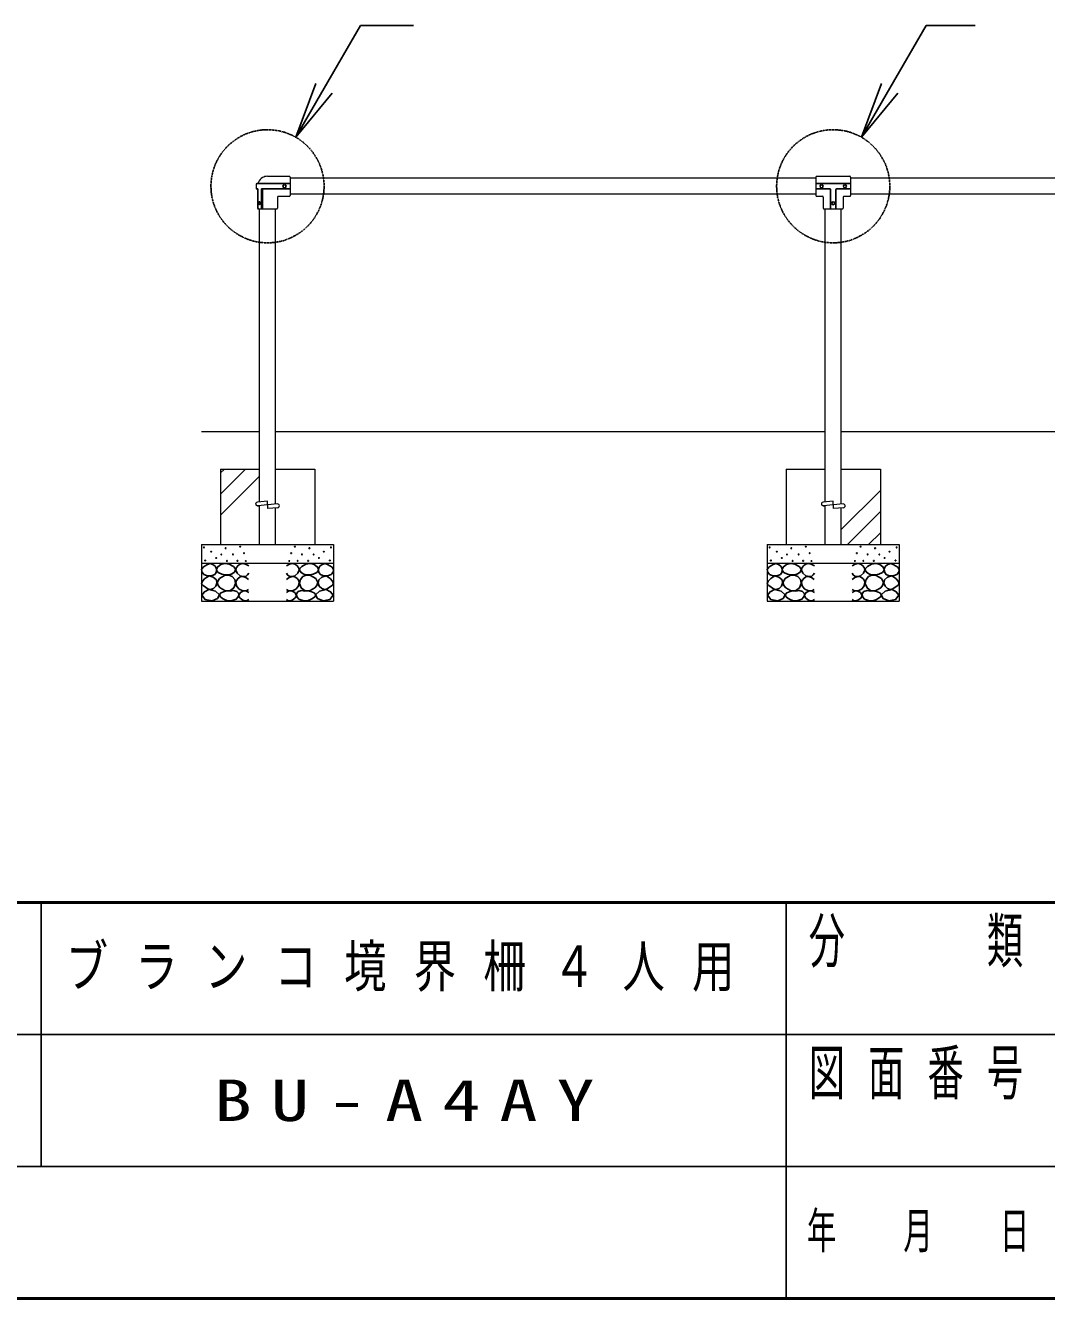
# Model space of a CAD drawing. Units: millimetres, scale not verified. Extents: x -19540 to 0, y -3090 to 13350.
# Drawn here: x -8767 to -6059, y 0 to 3376 of the extents above; entities that cross this region are included whole.
import ezdxf

# ---------------------------------------------------------------- set-up
doc = ezdxf.new("R2010")
doc.units = ezdxf.units.MM
doc.linetypes.add('USER3', pattern=[8, 3, -1, 1, -1, 1, -1])
for name, color, linetype, lineweight in [('A3図枠', 7, 'Continuous', 25), ('線', 2, 'Continuous', 25), ('補助', 2, 'Continuous', 13)]:
    doc.layers.add(name, color=color, linetype=linetype, lineweight=lineweight)
doc.layers.add('図面プロファイル', color=7, linetype='Continuous')
doc.styles.add('ＭＳ ゴシック', font='')
doc.styles.get('ＭＳ ゴシック').set_extended_font_data('MS Gothic')

msp = doc.modelspace()

# ---------------------------------------------------------------- linework, layer by layer
at = {"layer": 'A3図枠', "lineweight": 50}
for p, q in [((-19250, 1050), (0, 1050)), ((-19250, 0), (0, 0))]:
    msp.add_line(p, q, dxfattribs=at)
at = {"layer": 'A3図枠'}
msp.add_line((-8725, 1050), (-8725, 350), dxfattribs=at)
at = {"layer": 'A3図枠', "color": 211}
for p, q in [((-6750, 1050), (-6750, 0)), ((-9375, 700), (-3500, 700)), ((-12125, 350), (0, 350))]:
    msp.add_line(p, q, dxfattribs=at)
at = {"layer": '線', "color": 7, "lineweight": 13}
for p, q in [((-8125, 2976.5), (-8067, 2976.5)), ((-8065, 2974.5), (-8065, 2925.5)), ((-6671, 2971.35), (-8065, 2971.35)), ((-6671, 2974.5), (-6671, 2925.5)), ((-6669, 2976.5), (-6581, 2976.5)), ((-6579, 2974.5), (-6579, 2925.5)), ((-5185, 2971.35), (-6579, 2971.35)), ((-8155.5, 2955), (-8155.5, 2945)), ((-8151.5, 2943), (-8151.5, 2892)), ((-8098.5, 2921.5), (-8098.5, 2892)), ((-8096.5, 2923.5), (-8067, 2923.5)), ((-6671, 2928.65), (-8065, 2928.65)), ((-6669, 2923.5), (-6653.5, 2923.5)), ((-6651.5, 2921.5), (-6651.5, 2892)), ((-6598.5, 2921.5), (-6598.5, 2892)), ((-6596.5, 2923.5), (-6581, 2923.5)), ((-5185, 2928.65), (-6579, 2928.65)), ((-8149.5, 2890), (-8100.5, 2890)), ((-8146.35, 2113.008), (-8146.35, 2890)), ((-8103.65, 2107.036), (-8103.65, 2890)), ((-6649.5, 2890), (-6600.5, 2890)), ((-6646.35, 2113.008), (-6646.35, 2890)), ((-6603.65, 2107.036), (-6603.65, 2890)), ((-8300, 2300), (-8146.35, 2300)), ((-8103.65, 2300), (-6646.35, 2300)), ((-6603.65, 2300), (-5146.35, 2300)), ((-8250, 2200), (-8250, 2000)), ((-8250, 2200), (-8146.35, 2200)), ((-8103.65, 2200), (-8000, 2200)), ((-8000, 2200), (-8000, 2000)), ((-6750, 2200), (-6750, 2000)), ((-6750, 2200), (-6646.35, 2200)), ((-6603.65, 2200), (-6500, 2200)), ((-6500, 2200), (-6500, 2000)), ((-8125.5, 2114.975), (-8151.97, 2112.478)), ((-8125.5, 2104.931), (-8151.03, 2102.522)), ((-8146.35, 2000), (-8146.35, 2102.964)), ((-8125.5, 2104.931), (-8125.5, 2115.022)), ((-8098.97, 2107.478), (-8124.5, 2105.069)), ((-8124.5, 2095.025), (-8124.5, 2105.069)), ((-8098.03, 2097.522), (-8124.5, 2095.025)), ((-8103.65, 2000), (-8103.65, 2096.992)), ((-6625.5, 2114.975), (-6651.97, 2112.478)), ((-6625.5, 2104.931), (-6651.03, 2102.522)), ((-6646.35, 2000), (-6646.35, 2102.964)), ((-6625.5, 2104.931), (-6625.5, 2115.022)), ((-6598.97, 2107.478), (-6624.5, 2105.069)), ((-6624.5, 2095.025), (-6624.5, 2105.069)), ((-6598.03, 2097.522), (-6624.5, 2095.025)), ((-6603.65, 2000), (-6603.65, 2096.992)), ((-8300, 2000), (-8300, 1850)), ((-8300, 2000), (-7950, 2000)), ((-8146.35, 2000), (-8103.65, 2000)), ((-7950, 2000), (-7950, 1850)), ((-6800, 2000), (-6800, 1850)), ((-6800, 2000), (-6450, 2000)), ((-6646.35, 2000), (-6603.65, 2000)), ((-6450, 2000), (-6450, 1850)), ((-8300, 1950), (-7950, 1950)), ((-6800, 1950), (-6450, 1950)), ((-8300, 1850), (-7950, 1850)), ((-6800, 1850), (-6450, 1850))]:
    msp.add_line(p, q, dxfattribs=at)
at = {"layer": '線'}
for p, q in [((-8153.5, 2957), (-8065, 2957)), ((-8153.5, 2943), (-8150.368, 2943)), ((-8150.368, 2892), (-8150.368, 2943)), ((-8141.041, 2892), (-8141.041, 2943)), ((-8141.041, 2943), (-8065, 2943)), ((-8138.123, 2890), (-8138.123, 2943)), ((-6671, 2957), (-6579, 2957)), ((-6671, 2943), (-6634, 2943)), ((-6632, 2941), (-6632, 2890)), ((-6618, 2941), (-6618, 2890)), ((-6616, 2943), (-6579, 2943)), ((-8151.97, 2102.522), (-8146.35, 2101.992)), ((-6651.97, 2102.522), (-6646.35, 2101.992))]:
    msp.add_line(p, q, dxfattribs=at)
at = {"layer": '線', "color": 7, "lineweight": 13}
msp.add_lwpolyline([(-8125, 2976.5), (-8128.423, 2976.278), (-8131.788, 2975.616), (-8135.04, 2974.525), (-8138.123, 2973.023), (-8141.563, 2970.686), (-8144.595, 2967.84), (-8147.145, 2964.555), (-8149.149, 2960.912), (-8150.559, 2957)], dxfattribs=at)
at = {"layer": '線'}
for points in [[(-8277.551, 1949.402), (-8284.014, 1946.862), (-8290.225, 1943.382), (-8296.083, 1939.344), (-8299.731, 1933.877), (-8298.719, 1926.294), (-8293.711, 1919.935), (-8286.845, 1917.345), (-8279.136, 1917.084), (-8271.523, 1917.688), (-8265.194, 1920.252), (-8261.442, 1925.538), (-8260.125, 1931.976), (-8260.973, 1937.181), (-8263.927, 1942.115), (-8270.087, 1946.942)], [(-8238.127, 1949.493), (-8243.032, 1948.876), (-8248.669, 1946.79), (-8256.64, 1941.002), (-8260.292, 1934.086), (-8259.417, 1930.124), (-8255.696, 1925.707), (-8246.205, 1920.934), (-8236.235, 1919.49), (-8228.885, 1919.318), (-8221.369, 1920.842), (-8213.77, 1925.456), (-8210.016, 1931.653), (-8210.986, 1936.306), (-8215.693, 1941.654), (-8226.361, 1947.861)], [(-8011.873, 1949.493), (-8006.968, 1948.876), (-8001.331, 1946.79), (-7993.36, 1941.002), (-7989.708, 1934.086), (-7990.583, 1930.124), (-7994.304, 1925.707), (-8003.795, 1920.934), (-8013.765, 1919.49), (-8021.115, 1919.318), (-8028.631, 1920.842), (-8036.23, 1925.456), (-8039.984, 1931.653), (-8039.014, 1936.306), (-8034.307, 1941.654), (-8023.639, 1947.861)], [(-7972.449, 1949.402), (-7965.986, 1946.862), (-7959.775, 1943.382), (-7953.917, 1939.344), (-7950.269, 1933.877), (-7951.281, 1926.294), (-7956.289, 1919.935), (-7963.155, 1917.345), (-7970.864, 1917.084), (-7978.477, 1917.688), (-7984.806, 1920.252), (-7988.558, 1925.538), (-7989.875, 1931.976), (-7989.027, 1937.181), (-7986.073, 1942.115), (-7979.913, 1946.942)], [(-6777.551, 1949.402), (-6784.014, 1946.862), (-6790.225, 1943.382), (-6796.083, 1939.344), (-6799.731, 1933.877), (-6798.719, 1926.294), (-6793.711, 1919.935), (-6786.845, 1917.345), (-6779.136, 1917.084), (-6771.523, 1917.688), (-6765.194, 1920.252), (-6761.442, 1925.538), (-6760.125, 1931.976), (-6760.973, 1937.181), (-6763.927, 1942.115), (-6770.087, 1946.942)], [(-6738.127, 1949.493), (-6743.032, 1948.876), (-6748.669, 1946.79), (-6756.64, 1941.002), (-6760.292, 1934.086), (-6759.417, 1930.124), (-6755.696, 1925.707), (-6746.205, 1920.934), (-6736.235, 1919.49), (-6728.885, 1919.318), (-6721.369, 1920.842), (-6713.77, 1925.456), (-6710.016, 1931.653), (-6710.986, 1936.306), (-6715.693, 1941.654), (-6726.361, 1947.861)], [(-6511.873, 1949.493), (-6506.968, 1948.876), (-6501.331, 1946.79), (-6493.36, 1941.002), (-6489.708, 1934.086), (-6490.583, 1930.124), (-6494.304, 1925.707), (-6503.795, 1920.934), (-6513.765, 1919.49), (-6521.115, 1919.318), (-6528.631, 1920.842), (-6536.23, 1925.456), (-6539.984, 1931.653), (-6539.014, 1936.306), (-6534.307, 1941.654), (-6523.639, 1947.861)], [(-6472.449, 1949.402), (-6465.986, 1946.862), (-6459.775, 1943.382), (-6453.917, 1939.344), (-6450.269, 1933.877), (-6451.281, 1926.294), (-6456.289, 1919.935), (-6463.155, 1917.345), (-6470.864, 1917.084), (-6478.477, 1917.688), (-6484.806, 1920.252), (-6488.558, 1925.538), (-6489.875, 1931.976), (-6489.027, 1937.181), (-6486.073, 1942.115), (-6479.913, 1946.942)], [(-8280.086, 1916.45), (-8285.415, 1913.657), (-8290.859, 1909.479), (-8297.308, 1902.659), (-8299.731, 1895.855), (-8296.103, 1891.027), (-8289.592, 1886.666), (-8282.954, 1882.379), (-8276.284, 1880.329), (-8268.64, 1882.776), (-8262.343, 1889.201), (-8259.236, 1897.478), (-8260.759, 1905.994), (-8268.917, 1913.245)], [(-8250.831, 1885.163), (-8238.242, 1878.307), (-8224.883, 1877.324), (-8214.599, 1884.778), (-8209.747, 1896.515), (-8212.027, 1907.293), (-8218.936, 1915.436), (-8227.761, 1918.869), (-8238.938, 1917.598), (-8252.692, 1909.543), (-8258.669, 1898.678), (-8256.034, 1891.484)], [(-7999.169, 1885.163), (-8011.758, 1878.307), (-8025.117, 1877.324), (-8035.401, 1884.778), (-8040.253, 1896.515), (-8037.973, 1907.293), (-8031.064, 1915.436), (-8022.239, 1918.869), (-8011.062, 1917.598), (-7997.308, 1909.543), (-7991.331, 1898.678), (-7993.966, 1891.484)], [(-7969.914, 1916.45), (-7964.585, 1913.657), (-7959.141, 1909.479), (-7952.692, 1902.659), (-7950.269, 1895.855), (-7953.897, 1891.027), (-7960.408, 1886.666), (-7967.046, 1882.379), (-7973.716, 1880.329), (-7981.36, 1882.776), (-7987.657, 1889.201), (-7990.764, 1897.478), (-7989.241, 1905.994), (-7981.083, 1913.245)], [(-6780.086, 1916.45), (-6785.415, 1913.657), (-6790.859, 1909.479), (-6797.308, 1902.659), (-6799.731, 1895.855), (-6796.103, 1891.027), (-6789.592, 1886.666), (-6782.954, 1882.379), (-6776.284, 1880.329), (-6768.64, 1882.776), (-6762.343, 1889.201), (-6759.236, 1897.478), (-6760.759, 1905.994), (-6768.917, 1913.245)], [(-6750.831, 1885.163), (-6738.242, 1878.307), (-6724.883, 1877.324), (-6714.599, 1884.778), (-6709.747, 1896.515), (-6712.027, 1907.293), (-6718.936, 1915.436), (-6727.761, 1918.869), (-6738.938, 1917.598), (-6752.692, 1909.543), (-6758.669, 1898.678), (-6756.034, 1891.484)], [(-6499.169, 1885.163), (-6511.758, 1878.307), (-6525.117, 1877.324), (-6535.401, 1884.778), (-6540.253, 1896.515), (-6537.973, 1907.293), (-6531.064, 1915.436), (-6522.239, 1918.869), (-6511.062, 1917.598), (-6497.308, 1909.543), (-6491.331, 1898.678), (-6493.966, 1891.484)], [(-6469.914, 1916.45), (-6464.585, 1913.657), (-6459.141, 1909.479), (-6452.692, 1902.659), (-6450.269, 1895.855), (-6453.897, 1891.027), (-6460.408, 1886.666), (-6467.046, 1882.379), (-6473.716, 1880.329), (-6481.36, 1882.776), (-6487.657, 1889.201), (-6490.764, 1897.478), (-6489.241, 1905.994), (-6481.083, 1913.245)], [(-8280.905, 1880.517), (-8292.225, 1874.498), (-8299.036, 1865.683), (-8290.549, 1854.413), (-8272.114, 1850.299), (-8257.761, 1856.41), (-8252.335, 1866.782), (-8263.117, 1875.89)], [(-8223.802, 1876.373), (-8231.337, 1876.999), (-8239.479, 1875.562), (-8248.406, 1871.504), (-8252.723, 1866.102), (-8250.037, 1861.419), (-8244.074, 1856.912), (-8237.595, 1853.068), (-8230.289, 1850.695), (-8218.44, 1850.928), (-8208.124, 1855.02), (-8203.421, 1859.827), (-8201.367, 1865.561), (-8202.427, 1870.709), (-8206.503, 1875.292), (-8214.901, 1877.832)], [(-8026.198, 1876.373), (-8018.663, 1876.999), (-8010.521, 1875.562), (-8001.594, 1871.504), (-7997.277, 1866.102), (-7999.963, 1861.419), (-8005.926, 1856.912), (-8012.405, 1853.068), (-8019.711, 1850.695), (-8031.56, 1850.928), (-8041.876, 1855.02), (-8046.579, 1859.827), (-8048.633, 1865.561), (-8047.573, 1870.709), (-8043.497, 1875.292), (-8035.099, 1877.832)], [(-7969.095, 1880.517), (-7957.775, 1874.498), (-7950.964, 1865.683), (-7959.451, 1854.413), (-7977.886, 1850.299), (-7992.239, 1856.41), (-7997.665, 1866.782), (-7986.883, 1875.89)], [(-6780.905, 1880.517), (-6792.225, 1874.498), (-6799.036, 1865.683), (-6790.549, 1854.413), (-6772.114, 1850.299), (-6757.761, 1856.41), (-6752.335, 1866.782), (-6763.117, 1875.89)], [(-6723.802, 1876.373), (-6731.337, 1876.999), (-6739.479, 1875.562), (-6748.406, 1871.504), (-6752.723, 1866.102), (-6750.037, 1861.419), (-6744.074, 1856.912), (-6737.595, 1853.068), (-6730.289, 1850.695), (-6718.44, 1850.928), (-6708.124, 1855.02), (-6703.421, 1859.827), (-6701.367, 1865.561), (-6702.427, 1870.709), (-6706.503, 1875.292), (-6714.901, 1877.832)], [(-6526.198, 1876.373), (-6518.663, 1876.999), (-6510.521, 1875.562), (-6501.594, 1871.504), (-6497.277, 1866.102), (-6499.963, 1861.419), (-6505.926, 1856.912), (-6512.405, 1853.068), (-6519.711, 1850.695), (-6531.56, 1850.928), (-6541.876, 1855.02), (-6546.579, 1859.827), (-6548.633, 1865.561), (-6547.573, 1870.709), (-6543.497, 1875.292), (-6535.099, 1877.832)], [(-6469.095, 1880.517), (-6457.775, 1874.498), (-6450.964, 1865.683), (-6459.451, 1854.413), (-6477.886, 1850.299), (-6492.239, 1856.41), (-6497.665, 1866.782), (-6486.883, 1875.89)]]:
    msp.add_lwpolyline(points, close=True, dxfattribs=at)
for points in [[(-8175, 1943.299), (-8183.427, 1948.154), (-8192.11, 1949.636), (-8197.729, 1947.948), (-8202.883, 1944.249), (-8207.355, 1938.941), (-8209.22, 1932.209), (-8205.552, 1923.439), (-8197.496, 1917), (-8189.197, 1914.621), (-8181.971, 1915.733), (-8177.921, 1919.109), (-8175, 1923.654)], [(-8075, 1943.299), (-8066.573, 1948.154), (-8057.89, 1949.636), (-8052.27, 1947.948), (-8047.117, 1944.249), (-8042.645, 1938.941), (-8040.78, 1932.209), (-8044.448, 1923.439), (-8052.504, 1917), (-8060.803, 1914.621), (-8068.029, 1915.733), (-8072.079, 1919.109), (-8075, 1923.654)], [(-6675, 1943.299), (-6683.427, 1948.154), (-6692.11, 1949.636), (-6697.73, 1947.948), (-6702.883, 1944.249), (-6707.355, 1938.941), (-6709.22, 1932.209), (-6705.552, 1923.439), (-6697.496, 1917), (-6689.197, 1914.621), (-6681.971, 1915.733), (-6677.921, 1919.109), (-6675, 1923.654)], [(-6575, 1943.299), (-6566.573, 1948.154), (-6557.89, 1949.636), (-6552.27, 1947.948), (-6547.117, 1944.249), (-6542.645, 1938.941), (-6540.78, 1932.209), (-6544.448, 1923.439), (-6552.504, 1917), (-6560.803, 1914.621), (-6568.029, 1915.733), (-6572.079, 1919.109), (-6575, 1923.654)], [(-8175.317, 1907.178), (-8182.457, 1912.64), (-8190.526, 1915.099), (-8197.231, 1913.875), (-8203.199, 1910.03), (-8207.592, 1904.248), (-8209.22, 1897.039), (-8206.556, 1888.431), (-8200.348, 1881.513), (-8192.709, 1877.642), (-8185.139, 1876.761), (-8179.985, 1878.2), (-8175.317, 1880.88)], [(-8074.683, 1907.178), (-8067.543, 1912.64), (-8059.474, 1915.099), (-8052.769, 1913.875), (-8046.801, 1910.03), (-8042.408, 1904.248), (-8040.78, 1897.039), (-8043.444, 1888.431), (-8049.652, 1881.513), (-8057.291, 1877.642), (-8064.861, 1876.761), (-8070.015, 1878.2), (-8074.683, 1880.88)], [(-6675.317, 1907.178), (-6682.457, 1912.64), (-6690.526, 1915.099), (-6697.231, 1913.875), (-6703.199, 1910.03), (-6707.592, 1904.248), (-6709.22, 1897.039), (-6706.556, 1888.431), (-6700.348, 1881.513), (-6692.709, 1877.642), (-6685.139, 1876.761), (-6679.985, 1878.2), (-6675.317, 1880.88)], [(-6574.683, 1907.178), (-6567.543, 1912.64), (-6559.474, 1915.099), (-6552.769, 1913.875), (-6546.801, 1910.03), (-6542.408, 1904.248), (-6540.78, 1897.039), (-6543.444, 1888.431), (-6549.652, 1881.513), (-6557.291, 1877.642), (-6564.861, 1876.761), (-6570.015, 1878.2), (-6574.683, 1880.88)], [(-8175, 1872.642), (-8181.018, 1875.96), (-8188.307, 1876.761), (-8197.024, 1872.427), (-8201.298, 1865.671), (-8200.686, 1862.001), (-8197.813, 1857.75), (-8190.651, 1852.278), (-8183.238, 1850.462), (-8178.942, 1851.514), (-8175, 1853.631)], [(-8075, 1872.642), (-8068.982, 1875.96), (-8061.693, 1876.761), (-8052.976, 1872.427), (-8048.702, 1865.671), (-8049.314, 1862.001), (-8052.187, 1857.75), (-8059.349, 1852.278), (-8066.762, 1850.462), (-8071.058, 1851.514), (-8075, 1853.631)], [(-6675, 1872.642), (-6681.018, 1875.96), (-6688.307, 1876.761), (-6697.024, 1872.427), (-6701.298, 1865.671), (-6700.686, 1862.001), (-6697.813, 1857.75), (-6690.651, 1852.278), (-6683.238, 1850.462), (-6678.942, 1851.514), (-6675, 1853.631)], [(-6575, 1872.642), (-6568.982, 1875.96), (-6561.693, 1876.761), (-6552.976, 1872.427), (-6548.702, 1865.671), (-6549.314, 1862.001), (-6552.187, 1857.75), (-6559.349, 1852.278), (-6566.762, 1850.462), (-6571.058, 1851.514), (-6575, 1853.631)]]:
    msp.add_lwpolyline(points, dxfattribs=at)
at = {"layer": '線', "linetype": 'USER3'}
for centre in [(-8125.028, 2950), (-6625, 2950)]:
    msp.add_circle(centre, 150, dxfattribs=at)
at = {"layer": '線'}
for centre, radius in [((-8080, 2950), 4), ((-6656, 2950), 4), ((-6594, 2950), 4), ((-6625, 2905), 4), ((-8293.394, 1992.177), 1), ((-8197.583, 1994.091), 1), ((-8052.417, 1994.091), 1), ((-7956.606, 1992.177), 1), ((-6793.394, 1992.177), 1), ((-6697.583, 1994.091), 1), ((-6552.417, 1994.091), 1), ((-6456.606, 1992.177), 1), ((-8274.383, 1980.77), 1), ((-8261.392, 1963.977), 1), ((-8247.451, 1973.483), 1), ((-8236.044, 1989.959), 1), ((-8216.504, 1973.549), 1), ((-8187.582, 1977.063), 1), ((-8062.418, 1977.063), 1), ((-8033.496, 1973.549), 1), ((-8013.956, 1989.959), 1), ((-8002.549, 1973.483), 1), ((-7988.608, 1963.977), 1), ((-7975.617, 1980.77), 1), ((-6774.383, 1980.77), 1), ((-6761.392, 1963.977), 1), ((-6747.451, 1973.483), 1), ((-6736.044, 1989.959), 1), ((-6716.504, 1973.549), 1), ((-6687.582, 1977.063), 1), ((-6562.418, 1977.063), 1), ((-6533.496, 1973.549), 1), ((-6513.956, 1989.959), 1), ((-6502.549, 1973.483), 1), ((-6488.608, 1963.977), 1), ((-6475.617, 1980.77), 1), ((-8290.225, 1957.323), 1), ((-8232.559, 1956.373), 1), ((-8204.881, 1956.521), 1), ((-8182.717, 1955.98), 1), ((-8067.283, 1955.98), 1), ((-8045.119, 1956.521), 1), ((-8017.441, 1956.373), 1), ((-7959.775, 1957.323), 1), ((-6790.225, 1957.323), 1), ((-6732.559, 1956.373), 1), ((-6704.881, 1956.521), 1), ((-6682.717, 1955.98), 1), ((-6567.283, 1955.98), 1), ((-6545.119, 1956.521), 1), ((-6517.441, 1956.373), 1), ((-6459.775, 1957.323), 1)]:
    msp.add_circle(centre, radius, dxfattribs=at)
at = {"layer": '線', "color": 7, "lineweight": 13}
for centre, radius, start, end in [((-8067, 2974.5), 2, 0, 90), ((-6669, 2974.5), 2, 90, 180), ((-6581, 2974.5), 2, 0, 90), ((-8153.5, 2955), 2, 90, 180), ((-8153.5, 2945), 2, 180, 270), ((-8096.5, 2921.5), 2, 90, 180), ((-8067, 2925.5), 2, 270, 0), ((-6669, 2925.5), 2, 180, 270), ((-6653.5, 2921.5), 2, 0, 90), ((-6596.5, 2921.5), 2, 90, 180), ((-6581, 2925.5), 2, 270, 0), ((-8149.5, 2892), 2, 180, 270), ((-8100.5, 2892), 2, 270, 0), ((-6649.5, 2892), 2, 180, 270), ((-6600.5, 2892), 2, 270, 0), ((-8151.5, 2107.5), 5, 95.38931, 275.38931), ((-8098.5, 2102.5), 5, 275.38931, 95.38931), ((-6651.5, 2107.5), 5, 95.38931, 275.38931), ((-6598.5, 2102.5), 5, 275.38931, 95.38931)]:
    msp.add_arc(centre, radius, start, end, dxfattribs=at)
at = {"layer": '線'}
for centre, start, end in [((-6634, 2941), 0, 90), ((-6616, 2941), 90, 180), ((-8148.368, 2892), 180, 270), ((-8143.041, 2892), 270, 0)]:
    msp.add_arc(centre, 2, start, end, dxfattribs=at)
msp.add_ellipse((-8146.38, 2905), major_axis=(0, -4.004), ratio=0.706341, dxfattribs=at)
at = {"layer": '補助', "lineweight": 25}
for p, q in [((-7975.028, 3209.808), (-7878.788, 3376.5)), ((-7878.788, 3376.5), (-7828.788, 3376.5)), ((-7828.788, 3376.5), (-7738.074, 3376.5)), ((-6475, 3209.808), (-6378.76, 3376.5)), ((-6378.76, 3376.5), (-6328.76, 3376.5)), ((-6328.76, 3376.5), (-6248.76, 3376.5)), ((-7996.679, 3222.308), (-8050.028, 3079.904)), ((-8050.028, 3079.904), (-7975.028, 3209.808)), ((-6496.651, 3222.308), (-6550, 3079.904)), ((-6550, 3079.904), (-6475, 3209.808)), ((-7953.378, 3197.308), (-8050.028, 3079.904)), ((-6453.349, 3197.308), (-6550, 3079.904))]:
    msp.add_line(p, q, dxfattribs=at)
at = {"layer": '補助'}
for p, q in [((-8250, 2133.421), (-8183.421, 2200)), ((-8250, 2189.548), (-8239.548, 2200)), ((-8250, 2077.295), (-8146.35, 2180.945)), ((-6603.65, 2039.847), (-6500, 2143.497)), ((-6587.37, 2000), (-6500, 2087.37)), ((-6531.243, 2000), (-6500, 2031.243))]:
    msp.add_line(p, q, dxfattribs=at)

# ---------------------------------------------------------------- texts
at = {"layer": 'A3図枠', "color": 4, "style": 'ＭＳ ゴシック'}
for s, insert, char_height, attachment_point in [('\\T1.64;\\W0.6;分\u3000\u3000類', (-6375, 1008.333), 117.3, 2), ('\\T1.64;\\W0.6;図面番号', (-6375, 658.333), 117.3, 2), ('\\T1.64;\\W0.6;年\u3000月\u3000日', (-6375, 175), 95.31, 5)]:
    msp.add_mtext(s, dxfattribs=dict(at, insert=insert, char_height=char_height, attachment_point=attachment_point))
at = {"layer": '図面プロファイル', "char_height": 110, "attachment_point": 5, "style": 'ＭＳ ゴシック'}
for s, insert in [('\\T1.64;\\W0.75;ブランコ境界柵４人用', (-7737.5, 875)), ('\\T1.5;\\W1.35;BU-A4AY', (-7737.5, 525))]:
    msp.add_mtext(s, dxfattribs=dict(at, insert=insert))

doc.saveas('drawing.dxf')
